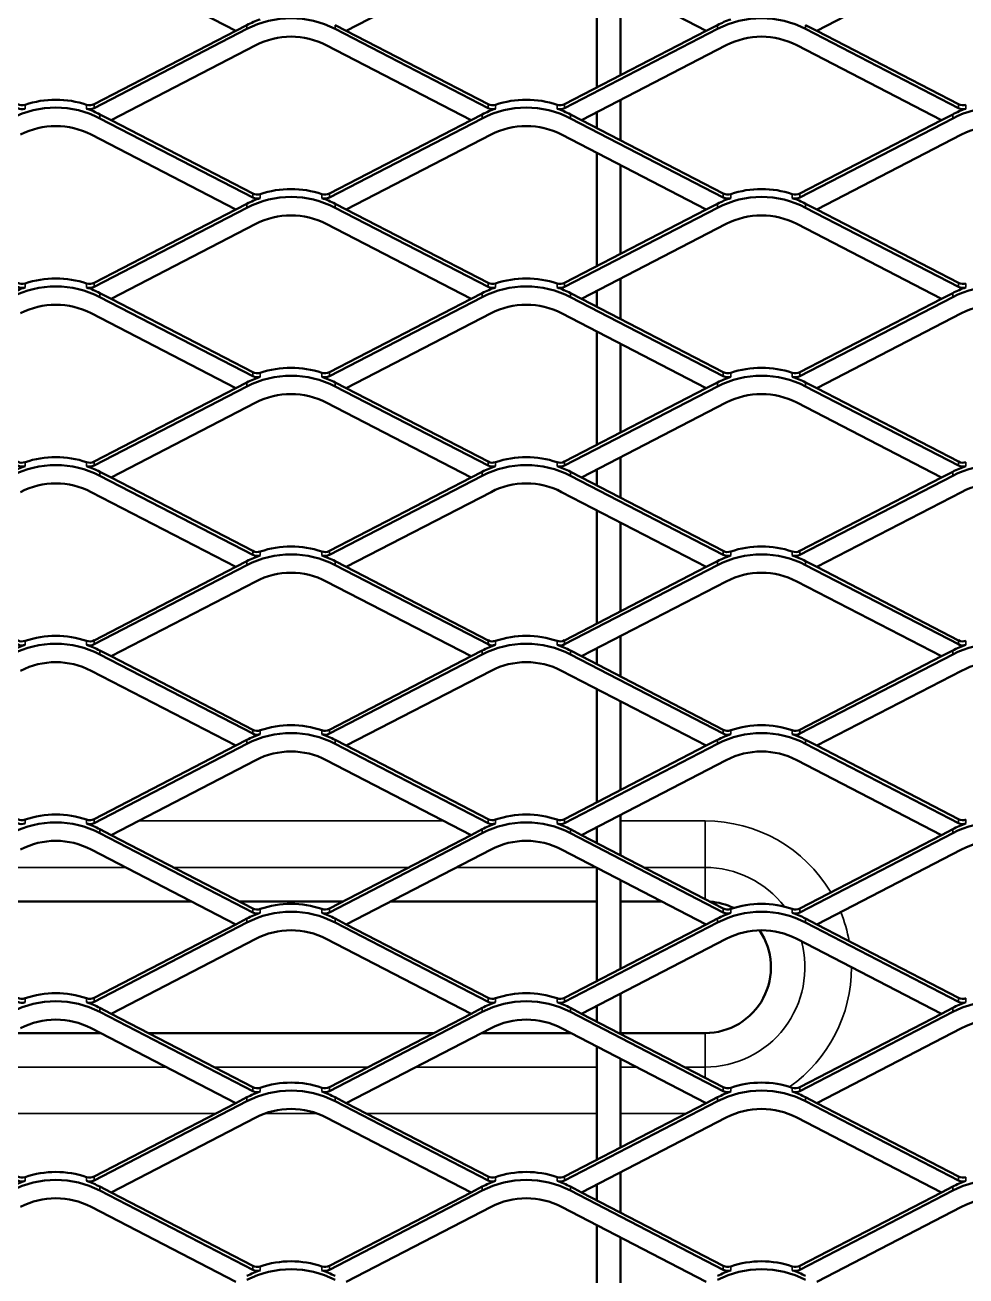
# Model space of a CAD drawing. Header units: millimetres. Extents: x 0 to 1485, y 0 to 1050.
# Drawn here: x 521.4 to 621.4, y 553.2 to 686.2 of the extents above; entities that cross this region are included whole.
import ezdxf

# ---------------------------------------------------------------- set-up
doc = ezdxf.new("R2010")
doc.units = ezdxf.units.MM
doc.header["$LTSCALE"] = 2.5
doc.layers.add('Sichtbar (ISO)', color=7, linetype='Continuous', lineweight=50)
doc.layers.add('Sichtbar schmal (ISO)', color=7, linetype='Continuous', lineweight=35)

msp = doc.modelspace()

# ---------------------------------------------------------------- linework, layer by layer
at = {"layer": 'Sichtbar (ISO)'}
for p, q in [((543.8402, 685.5751), (528.461, 693.5437)), ((570.9681, 693.5437), (555.5888, 685.5751)), ((593.8402, 685.5751), (578.461, 693.5437)), ((620.9681, 693.5437), (605.5888, 685.5751)), ((582.2145, 679.5513), (582.2145, 691.5989)), ((584.7145, 690.3035), (584.7145, 680.8467)), ((545.0314, 685.7713), (528.7828, 677.3522)), ((543.8402, 685.5751), (528.7828, 677.7732)), ((545.0314, 686.1923), (543.8402, 685.5751)), ((555.5888, 685.5751), (554.3976, 686.1923)), ((570.6462, 677.3522), (554.3976, 685.7713)), ((570.6462, 677.7732), (555.5888, 685.5751)), ((595.0314, 685.7713), (578.7828, 677.3522)), ((593.8402, 685.5751), (578.7828, 677.7732)), ((595.0314, 686.1923), (593.8402, 685.5751)), ((605.5888, 685.5751), (604.3976, 686.1923)), ((620.6462, 677.3522), (604.3976, 685.7713)), ((620.6462, 677.7732), (605.5888, 685.5751)), ((530.5888, 676.0751), (545.9681, 684.0437)), ((553.461, 684.0437), (568.8402, 676.0751)), ((580.5888, 676.0751), (595.9681, 684.0437)), ((603.461, 684.0437), (618.8402, 676.0751)), ((584.7145, 678.2128), (584.7145, 673.9374)), ((530.5888, 676.0751), (529.3976, 676.6923)), ((529.3976, 676.2713), (545.6462, 667.8522)), ((545.6462, 668.2732), (530.5888, 676.0751)), ((553.7828, 667.8522), (570.0314, 676.2713)), ((568.8402, 676.0751), (553.7828, 668.2732)), ((570.0314, 676.6923), (568.8402, 676.0751)), ((580.5888, 676.0751), (579.3976, 676.6923)), ((579.3976, 676.2713), (595.6462, 667.8522)), ((595.6462, 668.2732), (580.5888, 676.0751)), ((582.2145, 675.2327), (582.2145, 676.9175)), ((603.7828, 667.8522), (620.0314, 676.2713)), ((618.8402, 676.0751), (603.7828, 668.2732)), ((620.0314, 676.6923), (618.8402, 676.0751)), ((543.8402, 666.5751), (528.461, 674.5437)), ((570.9681, 674.5437), (555.5888, 666.5751)), ((593.8402, 666.5751), (578.461, 674.5437)), ((620.9681, 674.5437), (605.5888, 666.5751)), ((582.2145, 660.5513), (582.2145, 672.5989)), ((584.7145, 671.3035), (584.7145, 661.8467)), ((545.0314, 666.7713), (528.7828, 658.3522)), ((543.8402, 666.5751), (528.7828, 658.7732)), ((545.0314, 667.1923), (543.8402, 666.5751)), ((555.5888, 666.5751), (554.3976, 667.1923)), ((570.6462, 658.3522), (554.3976, 666.7713)), ((570.6462, 658.7732), (555.5888, 666.5751)), ((595.0314, 666.7713), (578.7828, 658.3522)), ((593.8402, 666.5751), (578.7828, 658.7732)), ((595.0314, 667.1923), (593.8402, 666.5751)), ((605.5888, 666.5751), (604.3976, 667.1923)), ((620.6462, 658.3522), (604.3976, 666.7713)), ((620.6462, 658.7732), (605.5888, 666.5751)), ((530.5888, 657.0751), (545.9681, 665.0437)), ((553.461, 665.0437), (568.8402, 657.0751)), ((580.5888, 657.0751), (595.9681, 665.0437)), ((603.461, 665.0437), (618.8402, 657.0751)), ((584.7145, 659.2128), (584.7145, 654.9374)), ((530.5888, 657.0751), (529.3976, 657.6923)), ((529.3976, 657.2713), (545.6462, 648.8522)), ((545.6462, 649.2732), (530.5888, 657.0751)), ((553.7828, 648.8522), (570.0314, 657.2713)), ((568.8402, 657.0751), (553.7828, 649.2732)), ((570.0314, 657.6923), (568.8402, 657.0751)), ((580.5888, 657.0751), (579.3976, 657.6923)), ((579.3976, 657.2713), (595.6462, 648.8522)), ((595.6462, 649.2732), (580.5888, 657.0751)), ((582.2145, 656.2327), (582.2145, 657.9175)), ((603.7828, 648.8522), (620.0314, 657.2713)), ((618.8402, 657.0751), (603.7828, 649.2732)), ((620.0314, 657.6923), (618.8402, 657.0751)), ((543.8402, 647.5751), (528.461, 655.5437)), ((570.9681, 655.5437), (555.5888, 647.5751)), ((593.8402, 647.5751), (578.461, 655.5437)), ((620.9681, 655.5437), (605.5888, 647.5751)), ((582.2145, 641.5513), (582.2145, 653.5989)), ((584.7145, 652.3035), (584.7145, 642.8467)), ((545.0314, 647.7713), (528.7828, 639.3522)), ((545.0314, 648.1923), (543.8402, 647.5751)), ((555.5888, 647.5751), (554.3976, 648.1923)), ((570.6462, 639.3522), (554.3976, 647.7713)), ((595.0314, 647.7713), (578.7828, 639.3522)), ((595.0314, 648.1923), (593.8402, 647.5751)), ((605.5888, 647.5751), (604.3976, 648.1923)), ((620.6462, 639.3522), (604.3976, 647.7713)), ((543.8402, 647.5751), (528.7828, 639.7732)), ((570.6462, 639.7732), (555.5888, 647.5751)), ((593.8402, 647.5751), (578.7828, 639.7732)), ((620.6462, 639.7732), (605.5888, 647.5751)), ((530.5888, 638.0751), (545.9681, 646.0437)), ((553.461, 646.0437), (568.8402, 638.0751)), ((580.5888, 638.0751), (595.9681, 646.0437)), ((603.461, 646.0437), (618.8402, 638.0751)), ((584.7145, 640.2128), (584.7145, 635.9374)), ((530.5888, 638.0751), (529.3976, 638.6923)), ((570.0314, 638.6923), (568.8402, 638.0751)), ((580.5888, 638.0751), (579.3976, 638.6923)), ((582.2145, 637.2327), (582.2145, 638.9175)), ((620.0314, 638.6923), (618.8402, 638.0751)), ((529.3976, 638.2713), (545.6462, 629.8522)), ((545.6462, 630.2732), (530.5888, 638.0751)), ((553.7828, 629.8522), (570.0314, 638.2713)), ((568.8402, 638.0751), (553.7828, 630.2732)), ((579.3976, 638.2713), (595.6462, 629.8522)), ((595.6462, 630.2732), (580.5888, 638.0751)), ((603.7828, 629.8522), (620.0314, 638.2713)), ((618.8402, 638.0751), (603.7828, 630.2732)), ((543.8402, 628.5751), (528.461, 636.5437)), ((570.9681, 636.5437), (555.5888, 628.5751)), ((593.8402, 628.5751), (578.461, 636.5437)), ((620.9681, 636.5437), (605.5888, 628.5751)), ((582.2145, 622.5513), (582.2145, 634.5989)), ((584.7145, 633.3035), (584.7145, 623.8467)), ((545.0314, 629.1923), (543.8402, 628.5751)), ((555.5888, 628.5751), (554.3976, 629.1923)), ((595.0314, 629.1923), (593.8402, 628.5751)), ((605.5888, 628.5751), (604.3976, 629.1923)), ((545.0314, 628.7713), (528.7828, 620.3522)), ((543.8402, 628.5751), (528.7828, 620.7732)), ((570.6462, 620.3522), (554.3976, 628.7713)), ((570.6462, 620.7732), (555.5888, 628.5751)), ((595.0314, 628.7713), (578.7828, 620.3522)), ((593.8402, 628.5751), (578.7828, 620.7732)), ((620.6462, 620.3522), (604.3976, 628.7713)), ((620.6462, 620.7732), (605.5888, 628.5751)), ((530.5888, 619.0751), (545.9681, 627.0437)), ((553.461, 627.0437), (568.8402, 619.0751)), ((580.5888, 619.0751), (595.9681, 627.0437)), ((603.461, 627.0437), (618.8402, 619.0751)), ((584.7145, 621.2128), (584.7145, 616.9374)), ((582.2145, 618.2327), (582.2145, 619.9175)), ((530.5888, 619.0751), (529.3976, 619.6923)), ((529.3976, 619.2713), (545.6462, 610.8522)), ((545.6462, 611.2732), (530.5888, 619.0751)), ((553.7828, 610.8522), (570.0314, 619.2713)), ((568.8402, 619.0751), (553.7828, 611.2732)), ((570.0314, 619.6923), (568.8402, 619.0751)), ((580.5888, 619.0751), (579.3976, 619.6923)), ((579.3976, 619.2713), (595.6462, 610.8522)), ((595.6462, 611.2732), (580.5888, 619.0751)), ((603.7828, 610.8522), (620.0314, 619.2713)), ((618.8402, 619.0751), (603.7828, 611.2732)), ((620.0314, 619.6923), (618.8402, 619.0751)), ((543.8402, 609.5751), (528.461, 617.5437)), ((570.9681, 617.5437), (555.5888, 609.5751)), ((593.8402, 609.5751), (578.461, 617.5437)), ((620.9681, 617.5437), (605.5888, 609.5751)), ((582.2145, 603.5513), (582.2145, 615.5989)), ((584.7145, 614.3035), (584.7145, 604.8467)), ((545.0314, 609.7713), (528.7828, 601.3522)), ((543.8402, 609.5751), (528.7828, 601.7732)), ((545.0314, 610.1923), (543.8402, 609.5751)), ((555.5888, 609.5751), (554.3976, 610.1923)), ((570.6462, 601.3522), (554.3976, 609.7713)), ((570.6462, 601.7732), (555.5888, 609.5751)), ((595.0314, 609.7713), (578.7828, 601.3522)), ((593.8402, 609.5751), (578.7828, 601.7732)), ((595.0314, 610.1923), (593.8402, 609.5751)), ((605.5888, 609.5751), (604.3976, 610.1923)), ((620.6462, 601.3522), (604.3976, 609.7713)), ((620.6462, 601.7732), (605.5888, 609.5751)), ((530.5888, 600.0751), (545.9681, 608.0437)), ((553.461, 608.0437), (568.8402, 600.0751)), ((580.5888, 600.0751), (595.9681, 608.0437)), ((603.461, 608.0437), (618.8402, 600.0751)), ((584.7145, 602.2128), (584.7145, 597.9374)), ((530.5888, 600.0751), (529.3976, 600.6923)), ((529.3976, 600.2713), (545.6462, 591.8522)), ((545.6462, 592.2732), (530.5888, 600.0751)), ((553.7828, 591.8522), (570.0314, 600.2713)), ((568.8402, 600.0751), (553.7828, 592.2732)), ((570.0314, 600.6923), (568.8402, 600.0751)), ((580.5888, 600.0751), (579.3976, 600.6923)), ((579.3976, 600.2713), (595.6462, 591.8522)), ((595.6462, 592.2732), (580.5888, 600.0751)), ((582.2145, 599.2327), (582.2145, 600.9175)), ((603.7828, 591.8522), (620.0314, 600.2713)), ((618.8402, 600.0751), (603.7828, 592.2732)), ((620.0314, 600.6923), (618.8402, 600.0751)), ((543.8402, 590.5751), (528.461, 598.5437)), ((570.9681, 598.5437), (555.5888, 590.5751)), ((593.8402, 590.5751), (578.461, 598.5437)), ((620.9681, 598.5437), (605.5888, 590.5751)), ((582.2145, 584.5513), (582.2145, 596.5989)), ((584.7145, 595.3035), (584.7145, 585.8467)), ((539.1322, 593.0145), (510.2968, 593.0145)), ((555.2135, 593.0145), (544.2155, 593.0145)), ((582.2145, 593.0145), (560.2968, 593.0145)), ((589.1322, 593.0145), (584.7145, 593.0145)), ((545.0314, 590.7713), (528.7828, 582.3522)), ((543.8402, 590.5751), (528.7828, 582.7732)), ((545.0314, 591.1923), (543.8402, 590.5751)), ((555.5888, 590.5751), (554.3976, 591.1923)), ((570.6462, 582.3522), (554.3976, 590.7713)), ((570.6462, 582.7732), (555.5888, 590.5751)), ((595.0314, 590.7713), (578.7828, 582.3522)), ((593.8402, 590.5751), (578.7828, 582.7732)), ((595.0314, 591.1923), (593.8402, 590.5751)), ((605.5888, 590.5751), (604.3976, 591.1923)), ((620.6462, 582.3522), (604.3976, 590.7713)), ((620.6462, 582.7732), (605.5888, 590.5751)), ((530.5888, 581.0751), (545.9681, 589.0437)), ((553.461, 589.0437), (568.8402, 581.0751)), ((580.5888, 581.0751), (595.9681, 589.0437)), ((603.461, 589.0437), (618.8402, 581.0751)), ((584.7145, 583.2128), (584.7145, 578.9374)), ((530.5888, 581.0751), (529.3976, 581.6923)), ((529.3976, 581.2713), (545.6462, 572.8522)), ((553.7828, 572.8522), (570.0314, 581.2713)), ((570.0314, 581.6923), (568.8402, 581.0751)), ((580.5888, 581.0751), (579.3976, 581.6923)), ((579.3976, 581.2713), (595.6462, 572.8522)), ((582.2145, 580.2327), (582.2145, 581.9175)), ((603.7828, 572.8522), (620.0314, 581.2713)), ((620.0314, 581.6923), (618.8402, 581.0751)), ((545.6462, 573.2732), (530.5888, 581.0751)), ((568.8402, 581.0751), (553.7828, 573.2732)), ((595.6462, 573.2732), (580.5888, 581.0751)), ((618.8402, 581.0751), (603.7828, 573.2732)), ((519.9467, 579.0145), (529.4823, 579.0145)), ((543.8402, 571.5751), (528.461, 579.5437)), ((534.5656, 579.0145), (564.8634, 579.0145)), ((570.9681, 579.5437), (555.5888, 571.5751)), ((569.9467, 579.0145), (579.4823, 579.0145)), ((593.8402, 571.5751), (578.461, 579.5437)), ((584.7145, 579.0145), (593.7145, 579.0145)), ((620.9681, 579.5437), (605.5888, 571.5751)), ((582.2145, 565.5513), (582.2145, 577.5989)), ((584.7145, 576.3035), (584.7145, 566.8467)), ((545.0314, 572.1923), (543.8402, 571.5751)), ((555.5888, 571.5751), (554.3976, 572.1923)), ((595.0314, 572.1923), (593.8402, 571.5751)), ((605.5888, 571.5751), (604.3976, 572.1923)), ((545.0314, 571.7713), (528.7828, 563.3522)), ((543.8402, 571.5751), (528.7828, 563.7732)), ((570.6462, 563.3522), (554.3976, 571.7713)), ((570.6462, 563.7732), (555.5888, 571.5751)), ((595.0314, 571.7713), (578.7828, 563.3522)), ((593.8402, 571.5751), (578.7828, 563.7732)), ((620.6462, 563.3522), (604.3976, 571.7713)), ((620.6462, 563.7732), (605.5888, 571.5751)), ((530.5888, 562.0751), (545.9681, 570.0437)), ((553.461, 570.0437), (568.8402, 562.0751)), ((580.5888, 562.0751), (595.9681, 570.0437)), ((603.461, 570.0437), (618.8402, 562.0751)), ((584.7145, 564.2128), (584.7145, 559.9374)), ((530.5888, 562.0751), (529.3976, 562.6923)), ((570.0314, 562.6923), (568.8402, 562.0751)), ((580.5888, 562.0751), (579.3976, 562.6923)), ((582.2145, 561.2327), (582.2145, 562.9175)), ((620.0314, 562.6923), (618.8402, 562.0751)), ((529.3976, 562.2713), (545.6462, 553.8522)), ((545.6462, 554.2732), (530.5888, 562.0751)), ((553.7828, 553.8522), (570.0314, 562.2713)), ((568.8402, 562.0751), (553.7828, 554.2732)), ((579.3976, 562.2713), (595.6462, 553.8522)), ((595.6462, 554.2732), (580.5888, 562.0751)), ((603.7828, 553.8522), (620.0314, 562.2713)), ((618.8402, 562.0751), (603.7828, 554.2732)), ((543.8402, 552.5751), (528.461, 560.5437)), ((570.9681, 560.5437), (555.5888, 552.5751)), ((593.8402, 552.5751), (578.461, 560.5437)), ((620.9681, 560.5437), (605.5888, 552.5751)), ((582.2145, 546.5513), (582.2145, 558.5989)), ((584.7145, 557.3035), (584.7145, 547.8467))]:
    msp.add_line(p, q, dxfattribs=at)
for start, end in [(64.185753, 85.563388), (270, 34.224356)]:
    msp.add_arc((593.7145, 586.0145), 7, start, end, dxfattribs=at)
for centre, major_axis, start_param, end_param in [((549.7145, 677.1336), (-10, 0), 4.22501539, 5.19976257), ((549.7145, 677.5547), (-10, 0), 5.04580489, 5.19976257), ((599.7145, 677.1336), (-10, 0), 4.22501539, 5.19976257), ((599.7145, 677.5547), (-10, 0), 5.04580489, 5.19976257), ((549.7145, 677.1336), (8, 0), 1.08342274, 2.05816992), ((599.7145, 677.1336), (8, 0), 1.08342274, 2.05816992), ((524.7145, 668.4757), (-10, 0), 4.37897307, 5.04580489), ((574.7145, 668.4757), (-10, 0), 4.37897307, 5.04580489), ((524.7145, 667.6336), (10, 0), 1.08342274, 2.05816992), ((521.1145, 678.637), (-1, 0), 1.08342274, 1.90421224), ((521.1145, 678.216), (-1, 0), 1.08342274, 1.90421224), ((528.3145, 678.637), (-1, 0), 1.23738042, 2.05816992), ((528.3145, 678.216), (-1, 0), 1.23738042, 2.05816992), ((524.7145, 668.0547), (-10, 0), 4.22501539, 4.37897307), ((574.7145, 667.6336), (10, 0), 1.08342274, 2.05816992), ((574.7145, 668.0547), (-10, 0), 5.04580489, 5.19976257), ((571.1145, 678.637), (-1, 0), 1.08342274, 1.90421224), ((571.1145, 678.216), (-1, 0), 1.08342274, 1.90421224), ((578.3145, 678.637), (-1, 0), 1.23738042, 2.05816992), ((578.3145, 678.216), (-1, 0), 1.23738042, 2.05816992), ((574.7145, 668.0547), (-10, 0), 4.22501539, 4.37897307), ((624.7145, 667.6336), (10, 0), 1.08342274, 2.05816992), ((624.7145, 668.0547), (-10, 0), 5.04580489, 5.19976257), ((621.1145, 678.637), (-1, 0), 1.08342274, 1.90421224), ((621.1145, 678.216), (-1, 0), 1.08342274, 1.90421224), ((524.7145, 667.6336), (-8, 0), 4.22501539, 5.19976257), ((574.7145, 667.6336), (-8, 0), 4.22501539, 5.19976257), ((624.7145, 667.6336), (-8, 0), 4.22501539, 5.19976257), ((549.7145, 658.1336), (-10, 0), 4.22501539, 5.19976257), ((549.7145, 658.5547), (-10, 0), 5.04580489, 5.19976257), ((546.1145, 669.137), (-1, 0), 1.08342274, 1.90421224), ((546.1145, 668.716), (1, 0), 4.22501539, 5.04580489), ((549.7145, 658.9757), (-10, 0), 4.37897307, 5.04580489), ((553.3145, 669.137), (-1, 0), 1.23738042, 2.05816992), ((553.3145, 668.716), (1, 0), 4.37897307, 5.19976257), ((549.7145, 658.5547), (-10, 0), 4.22501539, 4.37897307), ((599.7145, 658.1336), (-10, 0), 4.22501539, 5.19976257), ((599.7145, 658.5547), (-10, 0), 5.04580489, 5.19976257), ((596.1145, 669.137), (-1, 0), 1.08342274, 1.90421224), ((596.1145, 668.716), (1, 0), 4.22501539, 5.04580489), ((599.7145, 658.9757), (-10, 0), 4.37897307, 5.04580489), ((603.3145, 669.137), (-1, 0), 1.23738042, 2.05816992), ((603.3145, 668.716), (1, 0), 4.37897307, 5.19976257), ((599.7145, 658.5547), (-10, 0), 4.22501539, 4.37897307), ((549.7145, 658.1336), (8, 0), 1.08342274, 2.05816992), ((599.7145, 658.1336), (8, 0), 1.08342274, 2.05816992), ((524.7145, 648.6336), (10, 0), 1.08342274, 2.05816992), ((521.1145, 659.637), (-1, 0), 1.08342274, 1.90421224), ((521.1145, 659.216), (-1, 0), 1.08342274, 1.90421224), ((524.7145, 649.4757), (-10, 0), 4.37897307, 5.04580489), ((528.3145, 659.637), (-1, 0), 1.23738042, 2.05816992), ((528.3145, 659.216), (-1, 0), 1.23738042, 2.05816992), ((574.7145, 648.6336), (10, 0), 1.08342274, 2.05816992), ((571.1145, 659.637), (-1, 0), 1.08342274, 1.90421224), ((571.1145, 659.216), (-1, 0), 1.08342274, 1.90421224), ((574.7145, 649.4757), (-10, 0), 4.37897307, 5.04580489), ((578.3145, 659.637), (-1, 0), 1.23738042, 2.05816992), ((578.3145, 659.216), (-1, 0), 1.23738042, 2.05816992), ((624.7145, 648.6336), (10, 0), 1.08342274, 2.05816992), ((621.1145, 659.637), (-1, 0), 1.08342274, 1.90421224), ((621.1145, 659.216), (-1, 0), 1.08342274, 1.90421224), ((524.7145, 649.0547), (-10, 0), 5.04580489, 5.19976257), ((524.7145, 649.0547), (-10, 0), 4.22501539, 4.37897307), ((574.7145, 649.0547), (-10, 0), 5.04580489, 5.19976257), ((574.7145, 649.0547), (-10, 0), 4.22501539, 4.37897307), ((624.7145, 649.0547), (-10, 0), 5.04580489, 5.19976257), ((524.7145, 648.6336), (-8, 0), 4.22501539, 5.19976257), ((574.7145, 648.6336), (-8, 0), 4.22501539, 5.19976257), ((624.7145, 648.6336), (-8, 0), 4.22501539, 5.19976257), ((549.7145, 639.1336), (-10, 0), 4.22501539, 5.19976257), ((546.1145, 650.137), (-1, 0), 1.08342274, 1.90421224), ((549.7145, 639.9757), (-10, 0), 4.37897307, 5.04580489), ((553.3145, 650.137), (-1, 0), 1.23738042, 2.05816992), ((599.7145, 639.1336), (-10, 0), 4.22501539, 5.19976257), ((596.1145, 650.137), (-1, 0), 1.08342274, 1.90421224), ((599.7145, 639.9757), (-10, 0), 4.37897307, 5.04580489), ((603.3145, 650.137), (-1, 0), 1.23738042, 2.05816992), ((549.7145, 639.5547), (-10, 0), 5.04580489, 5.19976257), ((546.1145, 649.716), (1, 0), 4.22501539, 5.04580489), ((553.3145, 649.716), (1, 0), 4.37897307, 5.19976257), ((549.7145, 639.5547), (-10, 0), 4.22501539, 4.37897307), ((599.7145, 639.5547), (-10, 0), 5.04580489, 5.19976257), ((596.1145, 649.716), (1, 0), 4.22501539, 5.04580489), ((603.3145, 649.716), (1, 0), 4.37897307, 5.19976257), ((599.7145, 639.5547), (-10, 0), 4.22501539, 4.37897307), ((549.7145, 639.1336), (8, 0), 1.08342274, 2.05816992), ((599.7145, 639.1336), (8, 0), 1.08342274, 2.05816992), ((524.7145, 629.6336), (10, 0), 1.08342274, 2.05816992), ((521.1145, 640.637), (-1, 0), 1.08342274, 1.90421224), ((524.7145, 630.4757), (-10, 0), 4.37897307, 5.04580489), ((528.3145, 640.637), (-1, 0), 1.23738042, 2.05816992), ((574.7145, 629.6336), (10, 0), 1.08342274, 2.05816992), ((571.1145, 640.637), (-1, 0), 1.08342274, 1.90421224), ((574.7145, 630.4757), (-10, 0), 4.37897307, 5.04580489), ((578.3145, 640.637), (-1, 0), 1.23738042, 2.05816992), ((624.7145, 629.6336), (10, 0), 1.08342274, 2.05816992), ((621.1145, 640.637), (-1, 0), 1.08342274, 1.90421224), ((524.7145, 630.0547), (-10, 0), 5.04580489, 5.19976257), ((521.1145, 640.216), (-1, 0), 1.08342274, 1.90421224), ((528.3145, 640.216), (-1, 0), 1.23738042, 2.05816992), ((524.7145, 630.0547), (-10, 0), 4.22501539, 4.37897307), ((574.7145, 630.0547), (-10, 0), 5.04580489, 5.19976257), ((571.1145, 640.216), (-1, 0), 1.08342274, 1.90421224), ((578.3145, 640.216), (-1, 0), 1.23738042, 2.05816992), ((574.7145, 630.0547), (-10, 0), 4.22501539, 4.37897307), ((624.7145, 630.0547), (-10, 0), 5.04580489, 5.19976257), ((621.1145, 640.216), (-1, 0), 1.08342274, 1.90421224), ((524.7145, 629.6336), (-8, 0), 4.22501539, 5.19976257), ((574.7145, 629.6336), (-8, 0), 4.22501539, 5.19976257), ((624.7145, 629.6336), (-8, 0), 4.22501539, 5.19976257), ((549.7145, 620.9757), (-10, 0), 4.37897307, 5.04580489), ((599.7145, 620.9757), (-10, 0), 4.37897307, 5.04580489), ((549.7145, 620.1336), (-10, 0), 4.22501539, 5.19976257), ((549.7145, 620.5547), (-10, 0), 5.04580489, 5.19976257), ((546.1145, 631.137), (-1, 0), 1.08342274, 1.90421224), ((546.1145, 630.716), (1, 0), 4.22501539, 5.04580489), ((553.3145, 631.137), (-1, 0), 1.23738042, 2.05816992), ((553.3145, 630.716), (1, 0), 4.37897307, 5.19976257), ((549.7145, 620.5547), (-10, 0), 4.22501539, 4.37897307), ((599.7145, 620.1336), (-10, 0), 4.22501539, 5.19976257), ((599.7145, 620.5547), (-10, 0), 5.04580489, 5.19976257), ((596.1145, 631.137), (-1, 0), 1.08342274, 1.90421224), ((596.1145, 630.716), (1, 0), 4.22501539, 5.04580489), ((603.3145, 631.137), (-1, 0), 1.23738042, 2.05816992), ((603.3145, 630.716), (1, 0), 4.37897307, 5.19976257), ((599.7145, 620.5547), (-10, 0), 4.22501539, 4.37897307), ((549.7145, 620.1336), (8, 0), 1.08342274, 2.05816992), ((599.7145, 620.1336), (8, 0), 1.08342274, 2.05816992), ((524.7145, 611.4757), (-10, 0), 4.37897307, 5.04580489), ((574.7145, 611.4757), (-10, 0), 4.37897307, 5.04580489), ((524.7145, 610.6336), (10, 0), 1.08342274, 2.05816992), ((524.7145, 611.0547), (-10, 0), 5.04580489, 5.19976257), ((521.1145, 621.637), (-1, 0), 1.08342274, 1.90421224), ((521.1145, 621.216), (-1, 0), 1.08342274, 1.90421224), ((528.3145, 621.637), (-1, 0), 1.23738042, 2.05816992), ((528.3145, 621.216), (-1, 0), 1.23738042, 2.05816992), ((524.7145, 611.0547), (-10, 0), 4.22501539, 4.37897307), ((574.7145, 610.6336), (10, 0), 1.08342274, 2.05816992), ((574.7145, 611.0547), (-10, 0), 5.04580489, 5.19976257), ((571.1145, 621.637), (-1, 0), 1.08342274, 1.90421224), ((571.1145, 621.216), (-1, 0), 1.08342274, 1.90421224), ((578.3145, 621.637), (-1, 0), 1.23738042, 2.05816992), ((578.3145, 621.216), (-1, 0), 1.23738042, 2.05816992), ((574.7145, 611.0547), (-10, 0), 4.22501539, 4.37897307), ((624.7145, 610.6336), (10, 0), 1.08342274, 2.05816992), ((624.7145, 611.0547), (-10, 0), 5.04580489, 5.19976257), ((621.1145, 621.637), (-1, 0), 1.08342274, 1.90421224), ((621.1145, 621.216), (-1, 0), 1.08342274, 1.90421224), ((524.7145, 610.6336), (-8, 0), 4.22501539, 5.19976257), ((574.7145, 610.6336), (-8, 0), 4.22501539, 5.19976257), ((624.7145, 610.6336), (-8, 0), 4.22501539, 5.19976257), ((549.7145, 601.9757), (-10, 0), 4.37897307, 5.04580489), ((599.7145, 601.9757), (-10, 0), 4.37897307, 5.04580489), ((549.7145, 601.1336), (-10, 0), 4.22501539, 5.19976257), ((549.7145, 601.5547), (-10, 0), 5.04580489, 5.19976257), ((546.1145, 612.137), (-1, 0), 1.08342274, 1.90421224), ((546.1145, 611.716), (1, 0), 4.22501539, 5.04580489), ((553.3145, 612.137), (-1, 0), 1.23738042, 2.05816992), ((553.3145, 611.716), (1, 0), 4.37897307, 5.19976257), ((549.7145, 601.5547), (-10, 0), 4.22501539, 4.37897307), ((599.7145, 601.1336), (-10, 0), 4.22501539, 5.19976257), ((599.7145, 601.5547), (-10, 0), 5.04580489, 5.19976257), ((596.1145, 612.137), (-1, 0), 1.08342274, 1.90421224), ((596.1145, 611.716), (1, 0), 4.22501539, 5.04580489), ((603.3145, 612.137), (-1, 0), 1.23738042, 2.05816992), ((603.3145, 611.716), (1, 0), 4.37897307, 5.19976257), ((599.7145, 601.5547), (-10, 0), 4.22501539, 4.37897307), ((549.7145, 601.1336), (8, 0), 1.08342274, 2.05816992), ((599.7145, 601.1336), (8, 0), 1.08342274, 2.05816992), ((524.7145, 591.6336), (10, 0), 1.08342274, 2.05816992), ((521.1145, 602.637), (-1, 0), 1.08342274, 1.90421224), ((521.1145, 602.216), (-1, 0), 1.08342274, 1.90421224), ((524.7145, 592.4757), (-10, 0), 4.37897307, 5.04580489), ((528.3145, 602.637), (-1, 0), 1.23738042, 2.05816992), ((528.3145, 602.216), (-1, 0), 1.23738042, 2.05816992), ((524.7145, 592.0547), (-10, 0), 4.22501539, 4.37897307), ((574.7145, 591.6336), (10, 0), 1.08342274, 2.05816992), ((574.7145, 592.0547), (-10, 0), 5.04580489, 5.19976257), ((571.1145, 602.637), (-1, 0), 1.08342274, 1.90421224), ((571.1145, 602.216), (-1, 0), 1.08342274, 1.90421224), ((574.7145, 592.4757), (-10, 0), 4.37897307, 5.04580489), ((578.3145, 602.637), (-1, 0), 1.23738042, 2.05816992), ((578.3145, 602.216), (-1, 0), 1.23738042, 2.05816992), ((574.7145, 592.0547), (-10, 0), 4.22501539, 4.37897307), ((624.7145, 591.6336), (10, 0), 1.08342274, 2.05816992), ((624.7145, 592.0547), (-10, 0), 5.04580489, 5.19976257), ((621.1145, 602.637), (-1, 0), 1.08342274, 1.90421224), ((621.1145, 602.216), (-1, 0), 1.08342274, 1.90421224), ((524.7145, 591.6336), (-8, 0), 4.22501539, 5.19976257), ((574.7145, 591.6336), (-8, 0), 4.22501539, 5.19976257), ((624.7145, 591.6336), (-8, 0), 4.22501539, 5.19976257), ((549.7145, 582.1336), (-10, 0), 4.22501539, 5.19976257), ((546.1145, 593.137), (-1, 0), 1.08342274, 1.90421224), ((546.1145, 592.716), (1, 0), 4.22501539, 5.04580489), ((549.7145, 582.9757), (-10, 0), 4.37897307, 5.04580489), ((553.3145, 593.137), (-1, 0), 1.23738042, 2.05816992), ((553.3145, 592.716), (1, 0), 4.37897307, 5.19976257), ((599.7145, 582.1336), (-10, 0), 4.22501539, 5.19976257), ((596.1145, 593.137), (-1, 0), 1.08342274, 1.90421224), ((596.1145, 592.716), (1, 0), 4.22501539, 5.04580489), ((599.7145, 582.9757), (-10, 0), 4.37897307, 5.04580489), ((603.3145, 593.137), (-1, 0), 1.23738042, 2.05816992), ((603.3145, 592.716), (1, 0), 4.37897307, 5.19976257), ((549.7145, 582.5547), (-10, 0), 5.04580489, 5.19976257), ((549.7145, 582.5547), (-10, 0), 4.22501539, 4.37897307), ((599.7145, 582.5547), (-10, 0), 5.04580489, 5.19976257), ((599.7145, 582.5547), (-10, 0), 4.22501539, 4.37897307), ((549.7145, 582.1336), (8, 0), 1.08342274, 2.05816992), ((599.7145, 582.1336), (8, 0), 1.08342274, 2.05816992), ((524.7145, 572.6336), (10, 0), 1.08342274, 2.05816992), ((521.1145, 583.637), (-1, 0), 1.08342274, 1.90421224), ((524.7145, 573.4757), (-10, 0), 4.37897307, 5.04580489), ((528.3145, 583.637), (-1, 0), 1.23738042, 2.05816992), ((574.7145, 572.6336), (10, 0), 1.08342274, 2.05816992), ((571.1145, 583.637), (-1, 0), 1.08342274, 1.90421224), ((574.7145, 573.4757), (-10, 0), 4.37897307, 5.04580489), ((578.3145, 583.637), (-1, 0), 1.23738042, 2.05816992), ((624.7145, 572.6336), (10, 0), 1.08342274, 2.05816992), ((621.1145, 583.637), (-1, 0), 1.08342274, 1.90421224), ((521.1145, 583.216), (-1, 0), 1.08342274, 1.90421224), ((528.3145, 583.216), (-1, 0), 1.23738042, 2.05816992), ((524.7145, 573.0547), (-10, 0), 4.22501539, 4.37897307), ((574.7145, 573.0547), (-10, 0), 5.04580489, 5.19976257), ((571.1145, 583.216), (-1, 0), 1.08342274, 1.90421224), ((578.3145, 583.216), (-1, 0), 1.23738042, 2.05816992), ((574.7145, 573.0547), (-10, 0), 4.22501539, 4.37897307), ((624.7145, 573.0547), (-10, 0), 5.04580489, 5.19976257), ((621.1145, 583.216), (-1, 0), 1.08342274, 1.90421224), ((524.7145, 572.6336), (-8, 0), 4.22501539, 5.19976257), ((574.7145, 572.6336), (-8, 0), 4.22501539, 5.19976257), ((624.7145, 572.6336), (-8, 0), 4.22501539, 5.19976257), ((549.7145, 563.1336), (-10, 0), 4.22501539, 5.19976257), ((546.1145, 574.137), (-1, 0), 1.08342274, 1.90421224), ((549.7145, 563.9757), (-10, 0), 4.37897307, 5.04580489), ((553.3145, 574.137), (-1, 0), 1.23738042, 2.05816992), ((599.7145, 563.1336), (-10, 0), 4.22501539, 5.19976257), ((596.1145, 574.137), (-1, 0), 1.08342274, 1.90421224), ((599.7145, 563.9757), (-10, 0), 4.37897307, 5.04580489), ((603.3145, 574.137), (-1, 0), 1.23738042, 2.05816992), ((549.7145, 563.5547), (-10, 0), 5.04580489, 5.19976257), ((546.1145, 573.716), (1, 0), 4.22501539, 5.04580489), ((553.3145, 573.716), (1, 0), 4.37897307, 5.19976257), ((549.7145, 563.5547), (-10, 0), 4.22501539, 4.37897307), ((599.7145, 563.5547), (-10, 0), 5.04580489, 5.19976257), ((596.1145, 573.716), (1, 0), 4.22501539, 5.04580489), ((603.3145, 573.716), (1, 0), 4.37897307, 5.19976257), ((599.7145, 563.5547), (-10, 0), 4.22501539, 4.37897307), ((549.7145, 563.1336), (8, 0), 1.08342274, 2.05816992), ((599.7145, 563.1336), (8, 0), 1.08342274, 2.05816992), ((524.7145, 554.4757), (-10, 0), 4.37897307, 5.04580489), ((574.7145, 554.4757), (-10, 0), 4.37897307, 5.04580489), ((524.7145, 553.6336), (10, 0), 1.08342274, 2.05816992), ((524.7145, 554.0547), (-10, 0), 5.04580489, 5.19976257), ((521.1145, 564.637), (-1, 0), 1.08342274, 1.90421224), ((521.1145, 564.216), (-1, 0), 1.08342274, 1.90421224), ((528.3145, 564.637), (-1, 0), 1.23738042, 2.05816992), ((528.3145, 564.216), (-1, 0), 1.23738042, 2.05816992), ((524.7145, 554.0547), (-10, 0), 4.22501539, 4.37897307), ((574.7145, 553.6336), (10, 0), 1.08342274, 2.05816992), ((574.7145, 554.0547), (-10, 0), 5.04580489, 5.19976257), ((571.1145, 564.637), (-1, 0), 1.08342274, 1.90421224), ((571.1145, 564.216), (-1, 0), 1.08342274, 1.90421224), ((578.3145, 564.637), (-1, 0), 1.23738042, 2.05816992), ((578.3145, 564.216), (-1, 0), 1.23738042, 2.05816992), ((574.7145, 554.0547), (-10, 0), 4.22501539, 4.37897307), ((624.7145, 553.6336), (10, 0), 1.08342274, 2.05816992), ((624.7145, 554.0547), (-10, 0), 5.04580489, 5.19976257), ((621.1145, 564.637), (-1, 0), 1.08342274, 1.90421224), ((621.1145, 564.216), (-1, 0), 1.08342274, 1.90421224), ((524.7145, 553.6336), (-8, 0), 4.22501539, 5.19976257), ((574.7145, 553.6336), (-8, 0), 4.22501539, 5.19976257), ((624.7145, 553.6336), (-8, 0), 4.22501539, 5.19976257), ((549.7145, 544.9757), (-10, 0), 4.37897307, 5.04580489), ((599.7145, 544.9757), (-10, 0), 4.37897307, 5.04580489), ((549.7145, 544.1336), (-10, 0), 4.22501539, 5.19976257), ((549.7145, 544.5547), (-10, 0), 5.04580489, 5.19976257), ((546.1145, 555.137), (-1, 0), 1.08342274, 1.90421224), ((546.1145, 554.716), (1, 0), 4.22501539, 5.04580489), ((553.3145, 555.137), (-1, 0), 1.23738042, 2.05816992), ((553.3145, 554.716), (1, 0), 4.37897307, 5.19976257), ((549.7145, 544.5547), (-10, 0), 4.22501539, 4.37897307), ((599.7145, 544.1336), (-10, 0), 4.22501539, 5.19976257), ((599.7145, 544.5547), (-10, 0), 5.04580489, 5.19976257), ((596.1145, 555.137), (-1, 0), 1.08342274, 1.90421224), ((596.1145, 554.716), (1, 0), 4.22501539, 5.04580489), ((603.3145, 555.137), (-1, 0), 1.23738042, 2.05816992), ((603.3145, 554.716), (1, 0), 4.37897307, 5.19976257), ((599.7145, 544.5547), (-10, 0), 4.22501539, 4.37897307)]:
    msp.add_ellipse(centre, major_axis=major_axis, ratio=0.97758819, start_param=start_param, end_param=end_param, dxfattribs=at)
at = {"layer": 'Sichtbar schmal (ISO)'}
for p, q in [((545.0314, 685.7713), (545.0314, 686.1923)), ((554.3976, 685.7713), (554.3976, 686.1923)), ((595.0314, 685.7713), (595.0314, 686.1923)), ((604.3976, 685.7713), (604.3976, 686.1923)), ((521.4418, 677.2922), (521.4418, 677.7133)), ((527.9872, 677.2922), (527.9872, 677.7133)), ((528.7828, 677.3522), (528.7828, 677.7732)), ((570.6462, 677.3522), (570.6462, 677.7732)), ((571.4418, 677.2922), (571.4418, 677.7133)), ((577.9872, 677.2922), (577.9872, 677.7133)), ((578.7828, 677.3522), (578.7828, 677.7732)), ((620.6462, 677.3522), (620.6462, 677.7732)), ((621.4418, 677.2922), (621.4418, 677.7133)), ((529.3976, 676.6923), (529.3976, 676.2713)), ((570.0314, 676.6923), (570.0314, 676.2713)), ((579.3976, 676.6923), (579.3976, 676.2713)), ((620.0314, 676.6923), (620.0314, 676.2713)), ((545.6462, 668.2732), (545.6462, 667.8522)), ((546.4418, 668.2133), (546.4418, 667.7922)), ((552.9872, 668.2133), (552.9872, 667.7922)), ((553.7828, 668.2732), (553.7828, 667.8522)), ((595.6462, 668.2732), (595.6462, 667.8522)), ((596.4418, 668.2133), (596.4418, 667.7922)), ((602.9872, 668.2133), (602.9872, 667.7922)), ((603.7828, 668.2732), (603.7828, 667.8522)), ((545.0314, 666.7713), (545.0314, 667.1923)), ((554.3976, 666.7713), (554.3976, 667.1923)), ((595.0314, 666.7713), (595.0314, 667.1923)), ((604.3976, 666.7713), (604.3976, 667.1923)), ((521.4418, 658.2922), (521.4418, 658.7133)), ((527.9872, 658.2922), (527.9872, 658.7133)), ((528.7828, 658.3522), (528.7828, 658.7732)), ((570.6462, 658.3522), (570.6462, 658.7732)), ((571.4418, 658.2922), (571.4418, 658.7133)), ((577.9872, 658.2922), (577.9872, 658.7133)), ((578.7828, 658.3522), (578.7828, 658.7732)), ((620.6462, 658.3522), (620.6462, 658.7732)), ((621.4418, 658.2922), (621.4418, 658.7133)), ((529.3976, 657.6923), (529.3976, 657.2713)), ((570.0314, 657.6923), (570.0314, 657.2713)), ((579.3976, 657.6923), (579.3976, 657.2713)), ((620.0314, 657.6923), (620.0314, 657.2713)), ((545.6462, 649.2732), (545.6462, 648.8522)), ((546.4418, 649.2133), (546.4418, 648.7922)), ((552.9872, 649.2133), (552.9872, 648.7922)), ((553.7828, 649.2732), (553.7828, 648.8522)), ((595.6462, 649.2732), (595.6462, 648.8522)), ((596.4418, 649.2133), (596.4418, 648.7922)), ((602.9872, 649.2133), (602.9872, 648.7922)), ((603.7828, 649.2732), (603.7828, 648.8522)), ((545.0314, 647.7713), (545.0314, 648.1923)), ((554.3976, 647.7713), (554.3976, 648.1923)), ((595.0314, 647.7713), (595.0314, 648.1923)), ((604.3976, 647.7713), (604.3976, 648.1923)), ((528.7828, 639.3522), (528.7828, 639.7732)), ((570.6462, 639.3522), (570.6462, 639.7732)), ((578.7828, 639.3522), (578.7828, 639.7732)), ((620.6462, 639.3522), (620.6462, 639.7732)), ((521.4418, 639.2922), (521.4418, 639.7133)), ((527.9872, 639.2922), (527.9872, 639.7133)), ((529.3976, 638.6923), (529.3976, 638.2713)), ((570.0314, 638.6923), (570.0314, 638.2713)), ((571.4418, 639.2922), (571.4418, 639.7133)), ((577.9872, 639.2922), (577.9872, 639.7133)), ((579.3976, 638.6923), (579.3976, 638.2713)), ((620.0314, 638.6923), (620.0314, 638.2713)), ((621.4418, 639.2922), (621.4418, 639.7133)), ((545.0314, 628.7713), (545.0314, 629.1923)), ((545.6462, 630.2732), (545.6462, 629.8522)), ((546.4418, 630.2133), (546.4418, 629.7922)), ((552.9872, 630.2133), (552.9872, 629.7922)), ((553.7828, 630.2732), (553.7828, 629.8522)), ((554.3976, 628.7713), (554.3976, 629.1923)), ((595.0314, 628.7713), (595.0314, 629.1923)), ((595.6462, 630.2732), (595.6462, 629.8522)), ((596.4418, 630.2133), (596.4418, 629.7922)), ((602.9872, 630.2133), (602.9872, 629.7922)), ((603.7828, 630.2732), (603.7828, 629.8522)), ((604.3976, 628.7713), (604.3976, 629.1923)), ((521.4418, 620.2922), (521.4418, 620.7133)), ((527.9872, 620.2922), (527.9872, 620.7133)), ((528.7828, 620.3522), (528.7828, 620.7732)), ((570.6462, 620.3522), (570.6462, 620.7732)), ((571.4418, 620.2922), (571.4418, 620.7133)), ((577.9872, 620.2922), (577.9872, 620.7133)), ((578.7828, 620.3522), (578.7828, 620.7732)), ((620.6462, 620.3522), (620.6462, 620.7732)), ((621.4418, 620.2922), (621.4418, 620.7133)), ((529.3976, 619.6923), (529.3976, 619.2713)), ((570.0314, 619.6923), (570.0314, 619.2713)), ((579.3976, 619.6923), (579.3976, 619.2713)), ((620.0314, 619.6923), (620.0314, 619.2713)), ((545.6462, 611.2732), (545.6462, 610.8522)), ((546.4418, 611.2133), (546.4418, 610.7922)), ((552.9872, 611.2133), (552.9872, 610.7922)), ((553.7828, 611.2732), (553.7828, 610.8522)), ((595.6462, 611.2732), (595.6462, 610.8522)), ((596.4418, 611.2133), (596.4418, 610.7922)), ((602.9872, 611.2133), (602.9872, 610.7922)), ((603.7828, 611.2732), (603.7828, 610.8522)), ((545.0314, 609.7713), (545.0314, 610.1923)), ((554.3976, 609.7713), (554.3976, 610.1923)), ((595.0314, 609.7713), (595.0314, 610.1923)), ((604.3976, 609.7713), (604.3976, 610.1923)), ((521.4418, 601.2922), (521.4418, 601.7133)), ((527.9872, 601.2922), (527.9872, 601.7133)), ((528.7828, 601.3522), (528.7828, 601.7732)), ((565.9412, 601.5772), (533.4878, 601.5772)), ((570.6462, 601.3522), (570.6462, 601.7732)), ((571.4418, 601.2922), (571.4418, 601.7133)), ((577.9872, 601.2922), (577.9872, 601.7133)), ((578.7828, 601.3522), (578.7828, 601.7732)), ((593.7145, 601.5772), (584.7145, 601.5772)), ((593.7145, 596.6259), (593.7145, 601.5772)), ((620.6462, 601.3522), (620.6462, 601.7732)), ((621.4418, 601.2922), (621.4418, 601.7133)), ((529.3976, 600.6923), (529.3976, 600.2713)), ((570.0314, 600.6923), (570.0314, 600.2713)), ((579.3976, 600.6923), (579.3976, 600.2713)), ((620.0314, 600.6923), (620.0314, 600.2713)), ((517.2666, 596.6259), (532.1624, 596.6259)), ((537.2458, 596.6259), (562.1833, 596.6259)), ((567.2666, 596.6259), (582.1624, 596.6259)), ((587.2458, 596.6259), (593.7145, 596.6259)), ((593.7145, 596.6259), (593.7145, 593.2741)), ((545.6462, 592.2732), (545.6462, 591.8522)), ((546.4418, 592.2133), (546.4418, 591.7922)), ((552.9872, 592.2133), (552.9872, 591.7922)), ((553.7828, 592.2732), (553.7828, 591.8522)), ((595.6462, 592.2732), (595.6462, 591.8522)), ((596.4418, 592.2133), (596.4418, 591.7922)), ((602.9872, 592.2133), (602.9872, 591.7922)), ((603.7828, 592.2732), (603.7828, 591.8522)), ((545.0314, 590.7713), (545.0314, 591.1923)), ((554.3976, 590.7713), (554.3976, 591.1923)), ((595.0314, 590.7713), (595.0314, 591.1923)), ((604.3976, 590.7713), (604.3976, 591.1923)), ((521.4418, 582.2922), (521.4418, 582.7133)), ((527.9872, 582.2922), (527.9872, 582.7133)), ((528.7828, 582.3522), (528.7828, 582.7732)), ((570.6462, 582.3522), (570.6462, 582.7732)), ((571.4418, 582.2922), (571.4418, 582.7133)), ((577.9872, 582.2922), (577.9872, 582.7133)), ((578.7828, 582.3522), (578.7828, 582.7732)), ((620.6462, 582.3522), (620.6462, 582.7732)), ((621.4418, 582.2922), (621.4418, 582.7133)), ((529.3976, 581.6923), (529.3976, 581.2713)), ((570.0314, 581.6923), (570.0314, 581.2713)), ((579.3976, 581.6923), (579.3976, 581.2713)), ((620.0314, 581.6923), (620.0314, 581.2713)), ((593.7145, 575.4032), (593.7145, 579.0145)), ((536.4521, 575.4032), (512.9769, 575.4032)), ((557.8936, 575.4032), (541.5354, 575.4032)), ((582.2145, 575.4032), (562.9769, 575.4032)), ((586.4521, 575.4032), (584.7145, 575.4032)), ((593.7145, 575.4032), (591.5354, 575.4032)), ((593.7145, 575.4032), (593.7145, 574.2741)), ((545.6462, 573.2732), (545.6462, 572.8522)), ((553.7828, 573.2732), (553.7828, 572.8522)), ((595.6462, 573.2732), (595.6462, 572.8522)), ((603.7828, 573.2732), (603.7828, 572.8522)), ((545.0314, 571.7713), (545.0314, 572.1923)), ((546.4418, 573.2133), (546.4418, 572.7922)), ((552.9872, 573.2133), (552.9872, 572.7922)), ((554.3976, 571.7713), (554.3976, 572.1923)), ((595.0314, 571.7713), (595.0314, 572.1923)), ((596.4418, 573.2133), (596.4418, 572.7922)), ((602.9872, 573.2133), (602.9872, 572.7922)), ((604.3976, 571.7713), (604.3976, 572.1923)), ((593.7145, 571.6403), (593.7145, 571.51)), ((508.7145, 570.4519), (541.6724, 570.4519)), ((546.8933, 570.4519), (552.5357, 570.4519)), ((557.7566, 570.4519), (582.2145, 570.4519)), ((584.7145, 570.4519), (591.6724, 570.4519)), ((521.4418, 563.2922), (521.4418, 563.7133)), ((527.9872, 563.2922), (527.9872, 563.7133)), ((528.7828, 563.3522), (528.7828, 563.7732)), ((529.3976, 562.6923), (529.3976, 562.2713)), ((570.0314, 562.6923), (570.0314, 562.2713)), ((570.6462, 563.3522), (570.6462, 563.7732)), ((571.4418, 563.2922), (571.4418, 563.7133)), ((577.9872, 563.2922), (577.9872, 563.7133)), ((578.7828, 563.3522), (578.7828, 563.7732)), ((579.3976, 562.6923), (579.3976, 562.2713)), ((620.0314, 562.6923), (620.0314, 562.2713)), ((620.6462, 563.3522), (620.6462, 563.7732)), ((621.4418, 563.2922), (621.4418, 563.7133)), ((545.6462, 554.2732), (545.6462, 553.8522)), ((546.4418, 554.2133), (546.4418, 553.7922)), ((552.9872, 554.2133), (552.9872, 553.7922)), ((553.7828, 554.2732), (553.7828, 553.8522)), ((595.6462, 554.2732), (595.6462, 553.8522)), ((596.4418, 554.2133), (596.4418, 553.7922)), ((602.9872, 554.2133), (602.9872, 553.7922)), ((603.7828, 554.2732), (603.7828, 553.8522))]:
    msp.add_line(p, q, dxfattribs=at)
for radius, start, end in [(15.5627, 30.798384, 90), (10.6113, 37.392054, 90), (15.5627, 10.286661, 22.179368), (10.6113, 270, 15.143032), (15.5627, 305.256441, 0.057396)]:
    msp.add_arc((593.7145, 586.0145), radius, start, end, dxfattribs=at)

doc.saveas('drawing.dxf')
